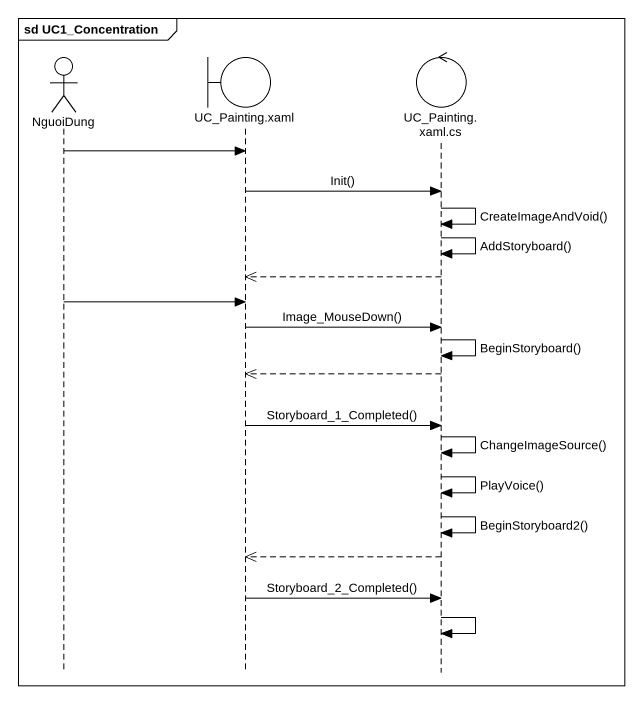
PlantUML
@startuml
mainframe sd UC1_Concentration
hide footbox
actor NguoiDung
boundary "UC_Painting.xaml" as UC_Painting_xaml
control "UC_Painting.xaml.cs" as UC_Painting_xaml_cs

NguoiDung -> UC_Painting_xaml
UC_Painting_xaml -> UC_Painting_xaml_cs : Init()
UC_Painting_xaml_cs -> UC_Painting_xaml_cs : CreateImageAndVoid()
UC_Painting_xaml_cs -> UC_Painting_xaml_cs : AddStoryboard()
UC_Painting_xaml_cs -->> UC_Painting_xaml
NguoiDung -> UC_Painting_xaml
UC_Painting_xaml -> UC_Painting_xaml_cs : Image_MouseDown()
UC_Painting_xaml_cs -> UC_Painting_xaml_cs : BeginStoryboard()
UC_Painting_xaml_cs -->> UC_Painting_xaml
UC_Painting_xaml -> UC_Painting_xaml_cs : Storyboard_1_Completed()
UC_Painting_xaml_cs -> UC_Painting_xaml_cs : ChangeImageSource()
UC_Painting_xaml_cs -> UC_Painting_xaml_cs : PlayVoice()
UC_Painting_xaml_cs -> UC_Painting_xaml_cs : BeginStoryboard2()
UC_Painting_xaml_cs -->> UC_Painting_xaml
UC_Painting_xaml -> UC_Painting_xaml_cs : Storyboard_2_Completed()
UC_Painting_xaml_cs -> UC_Painting_xaml_cs
@enduml
